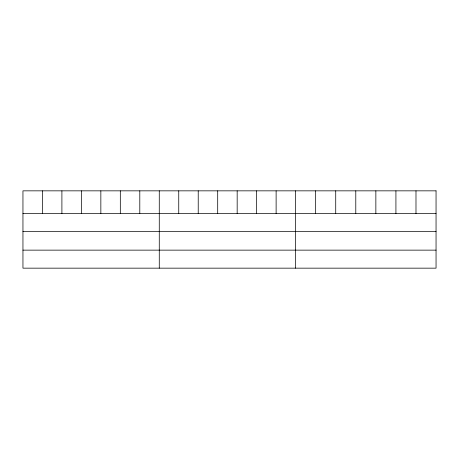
<?xml version="1.0" encoding="UTF-8"?>
<svg xmlns="http://www.w3.org/2000/svg" width="459" height="459" viewBox="0 0 459 459"><rect width="100%" height="100%" fill="white"/><g stroke="black" fill="none" stroke-linecap="round" stroke-linejoin="round"><path stroke-width="0.69" d="M22.95 213.55L436.05 213.55M22.95 231.571L436.05 231.571M22.95 250.138L436.05 250.138M415.986 190.841L415.986 213.55M395.922 190.841L395.922 213.55M375.858 190.841L375.858 213.55M355.788 190.841L355.788 213.55M335.724 190.841L335.724 213.55M315.66 190.841L315.66 213.55M295.596 190.841L295.596 268.159M276.123 190.841L276.123 213.55M256.644 190.841L256.644 213.55M237.171 190.841L237.171 213.55M217.698 190.841L217.698 213.55M198.225 190.841L198.225 213.55M178.746 190.841L178.746 213.55M159.273 190.841L159.273 268.159M139.8 190.841L139.8 213.55M120.321 190.841L120.321 213.55M100.848 190.841L100.848 213.55M81.375 190.841L81.375 213.55M61.902 190.841L61.902 213.55M42.423 190.841L42.423 213.55M436.05 190.841L22.95 190.841L22.95 268.159L436.05 268.159L436.05 190.841"/></g></svg>
